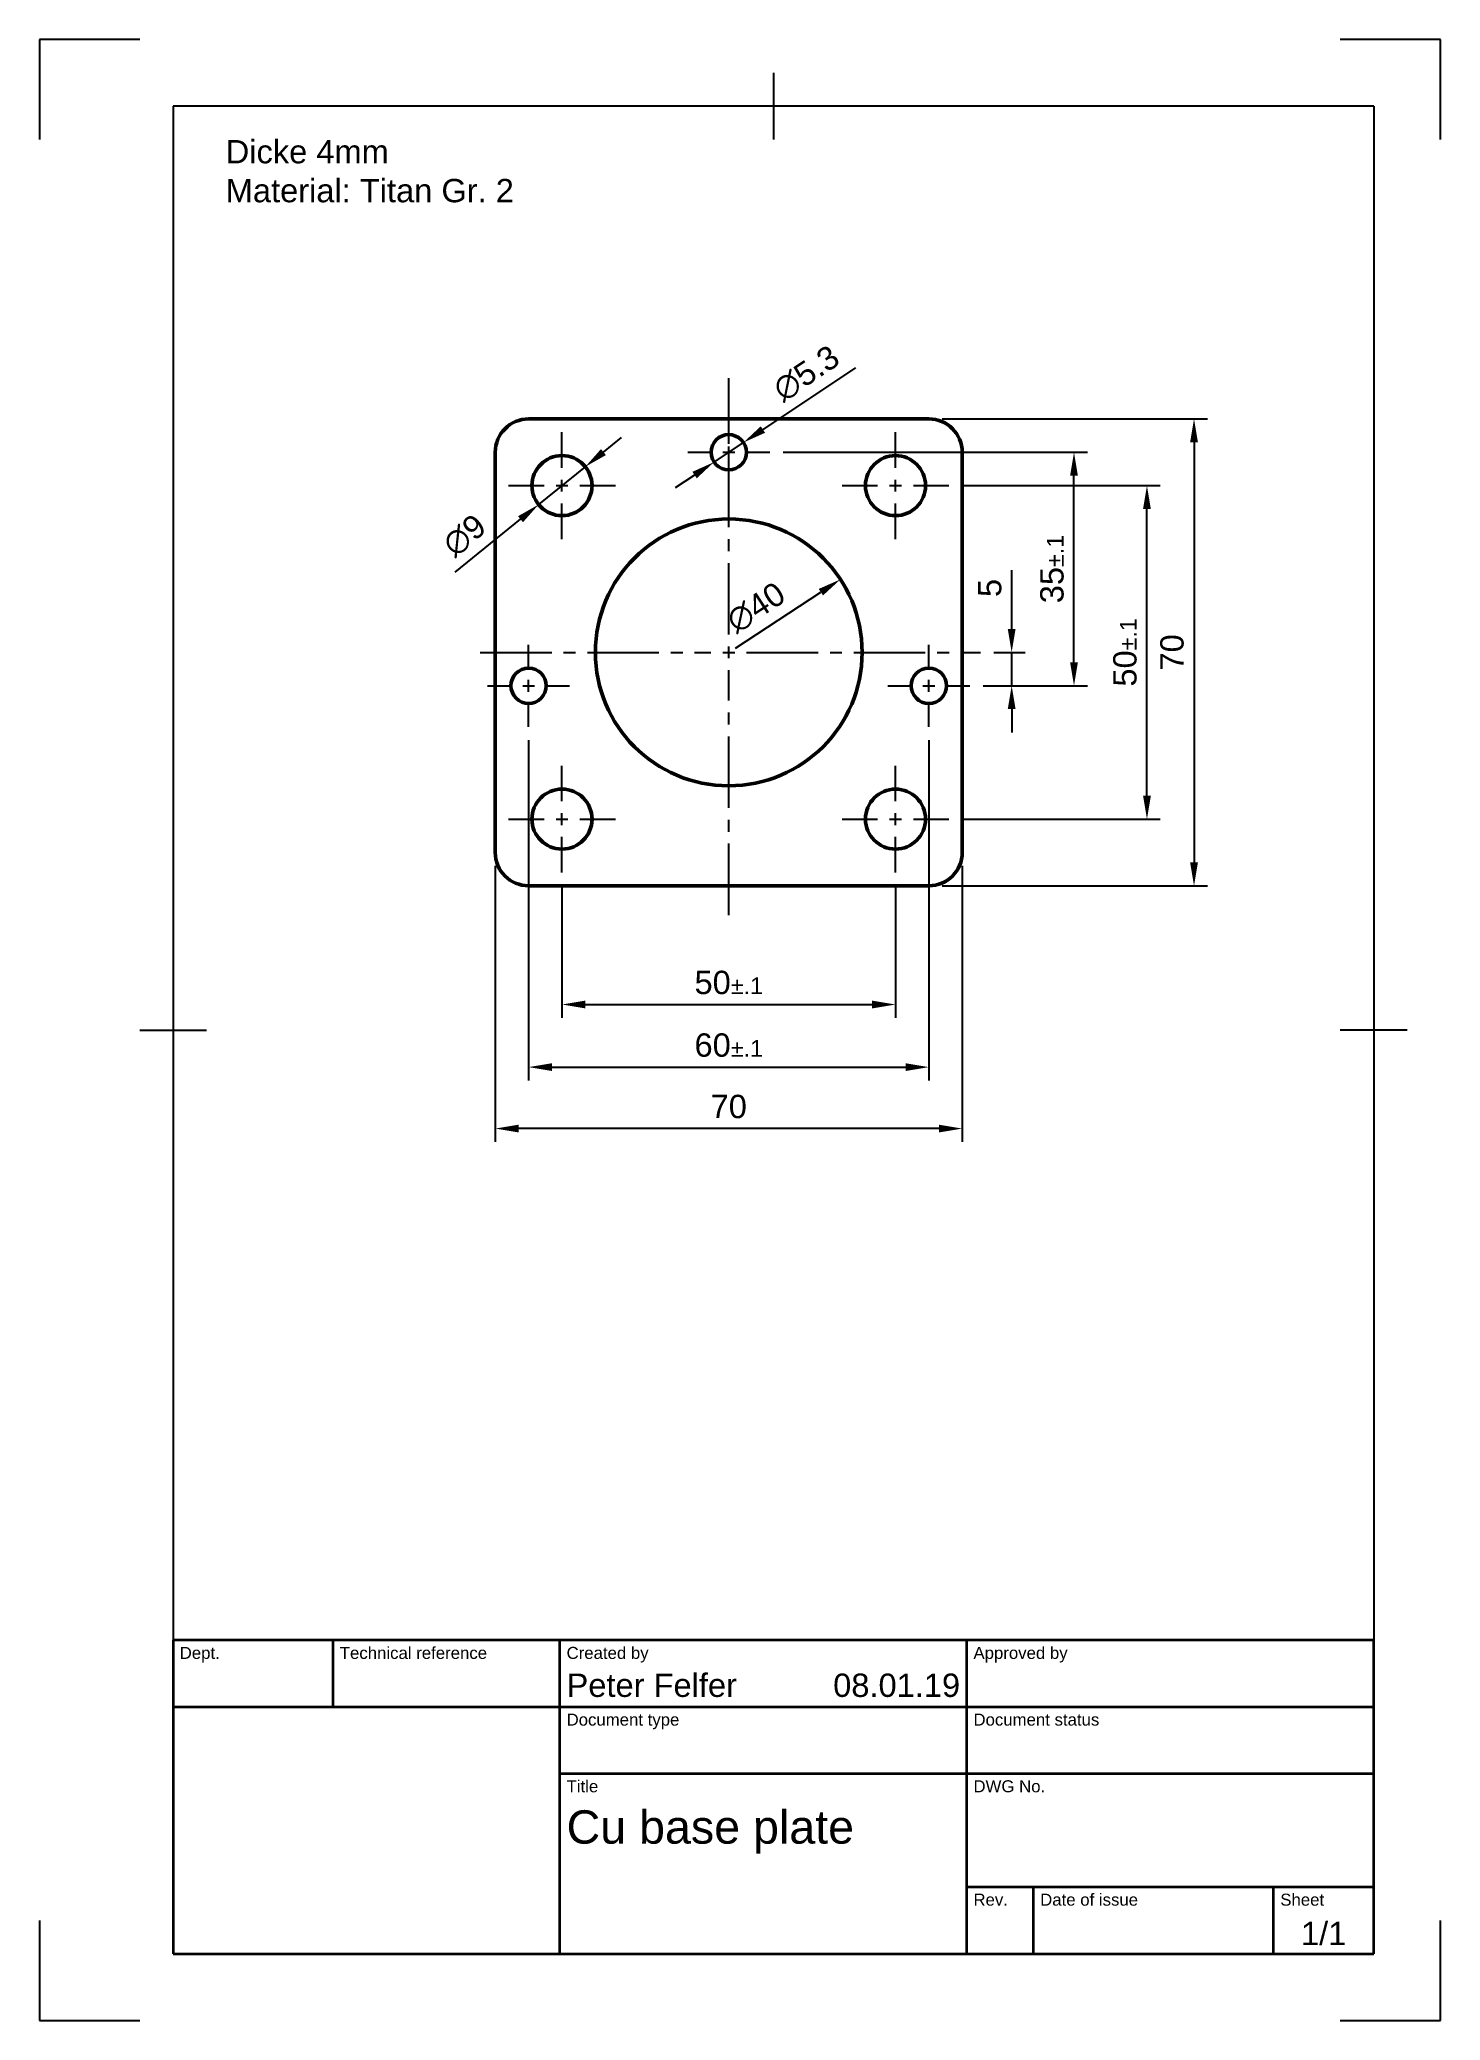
# Model space of a CAD drawing. Header units: millimetres. Extents: x 0 to 210, y 0 to 297.
import ezdxf
from ezdxf.enums import TextEntityAlignment as Align

# ---------------------------------------------------------------- set-up
doc = ezdxf.new("R2010")
doc.units = ezdxf.units.MM
doc.header["$LTSCALE"] = 0.75
doc.linetypes.add('CENTER2', pattern=[28.575, 19.05, -3.175, 3.175, -3.175])
for name, color, linetype, lineweight in [('Border', 7, 'Continuous', 25), ('FD_Dimensions', 7, 'Continuous', 25), ('Notes', 7, 'Continuous', 25), ('Smart Centers', 7, 'CENTER2', 25), ('TitleBlock', 7, 'Continuous', 35), ('Visible', 7, 'Continuous', 50)]:
    doc.layers.add(name, color=color, linetype=linetype, lineweight=lineweight)
doc.styles.add('FusionTitle', font='')
doc.styles.get("Standard").update_dxf_attribs({"font": 'arial.ttf'})
doc.styles.get('FusionTitle').set_extended_font_data('Arial Unicode MS')
doc.dimstyles.new('Dim-ISO-25', dxfattribs={"dimtxt": 3.5, "dimasz": 3.5, "dimexe": 2, "dimexo": 2, "dimgap": 1.5, "dimtad": 1, "dimzin": 12, "dimdsep": 46, "dimtxsty": 'Standard', "dimcen": 0, "dimazin": 3, "dimtp": 0.1, "dimtm": 0.1, "dimtfac": 0.714, "dimtmove": 0, "dimatfit": 3, "dimfxl": 1, "dimtzin": 12, "dimarcsym": 0})

# ---------------------------------------------------------------- blocks, each defined once
blk = doc.blocks.new('ISO_A4(P)_SHEET')
at = {"layer": 'Border'}
for p, q in [((15, 297), (0, 297)), ((0, 297), (0, 282)), ((210, 297), (195, 297)), ((210, 282), (210, 297)), ((110, 292), (110, 282)), ((200, 287), (20, 287)), ((20, 287), (20, 10)), ((200, 287), (200, 10)), ((15, 148.5), (25, 148.5)), ((205, 148.5), (195, 148.5)), ((0, 15), (0, 0)), ((210, 0), (210, 15)), ((20, 10), (200, 10)), ((0, 0), (15, 0)), ((195, 0), (210, 0))]:
    blk.add_line(p, q, dxfattribs=at)
blk = doc.blocks.new('ISO_TITLEBLOCK')
at = {"layer": 'TitleBlock'}
for p, q in [((0, 47), (-180, 47)), ((-180, 47), (-180, 0)), ((-156, 37), (-156, 47)), ((-122, 0), (-122, 47)), ((-61, 0), (-61, 47)), ((0, 0), (0, 47)), ((-180, 37), (0, 37)), ((-122, 27), (0, 27)), ((-61, 10), (0, 10)), ((-51, 0), (-51, 10)), ((-15, 0), (-15, 10)), ((-180, 0), (0, 0))]:
    blk.add_line(p, q, dxfattribs=at)
at = {"layer": 'TitleBlock', "style": 'FusionTitle'}
for s, p in [('Dept.', (-179, 46)), ('Technical reference', (-155, 46)), ('Created by', (-121, 46)), ('Approved by', (-60, 46)), ('Document type', (-121, 36)), ('Document status', (-60, 36)), ('Title', (-121, 26)), ('DWG No.', (-60, 26)), ('Rev.', (-60, 9)), ('Date of issue', (-50, 9)), ('Sheet', (-14, 9))]:
    blk.add_text(s, height=1.8, dxfattribs=at).set_placement(p, align=Align.TOP_LEFT)
for tag, p, height in [('DEPT', (-179, 38.5), 3.5), ('TECHNICAL_REFERENCE', (-155, 38.5), 3.5), ('CREATED_BY', (-121, 38.5), 3.5), ('APPROVED_BY', (-60, 38.5), 3.5), ('DOCUMENT_TYPE', (-121, 28.5), 3.5), ('DOCUMENT_STATUS', (-60, 28.5), 3.5), ('TITLE_1', (-121, 16.5), 5), ('TITLE_2', (-121, 9), 5), ('TITLE_3', (-121, 1.5), 5), ('DATE_OF_ISSUE', (-50, 1.5), 3.5)]:
    blk.add_attdef(tag, p, '', height=height, dxfattribs=at)
for tag, p in [('CREATED_DATE', (-62, 38.5)), ('APPROVED_DATE', (-1, 38.5))]:
    blk.add_attdef(tag, text='', height=3.5, dxfattribs=at).set_placement(p, align=Align.RIGHT)
for tag, height, p in [('DRAWING_NUMBER', 5, (-30.5, 16.6)), ('REV', 3.5, (-56, 3.1)), ('SHEET', 3.5, (-7.5, 3.1))]:
    blk.add_attdef(tag, text='', height=height, dxfattribs=at).set_placement(p, align=Align.MIDDLE)
blk = doc.blocks.new('*U4')
at = {"layer": 'Smart Centers', "color": 0, "ltscale": 0.75, "transparency": 16777216}
for p, q in [((0, 2.678906), (0, 41.104779)), ((-37.25978, 0), (-2.678906, 0)), ((2.678906, 0), (37.746874, 0)), ((0, -39.386226), (0, -2.678906))]:
    blk.add_line(p, q, dxfattribs=at)
at = {"layer": 'Smart Centers', "color": 0, "linetype": 'Continuous', "ltscale": 0.75, "transparency": 16777216}
for p, q in [((-0.892969, 0), (0.892969, 0)), ((0, -0.892969), (0, 0.892969))]:
    blk.add_line(p, q, dxfattribs=at)
blk = doc.blocks.new('*D22')
at = {"layer": 'Defpoints', "color": 0, "transparency": 16777216}
for p in [(133.312734, 240.121379), (133.312734, 170.121379), (173.067943, 170.121379)]:
    blk.add_point(p, dxfattribs=at)
at = {"layer": 'FD_Dimensions', "lineweight": -2, "transparency": 16777216}
for p, q in [((135.312734, 240.121379), (175.067943, 240.121379)), ((173.067943, 236.621379), (173.067943, 173.621379)), ((135.312734, 170.121379), (175.067943, 170.121379))]:
    blk.add_line(p, q, dxfattribs=at)
at = {"layer": 'FD_Dimensions', "transparency": 16777216}
for points in [[(172.484609, 236.621379), (173.651276, 236.621379), (173.067943, 240.121379)], [(172.484609, 173.621379), (173.651276, 173.621379), (173.067943, 170.121379)]]:
    blk.add_solid(points, dxfattribs=at)
at = {"layer": 'FD_Dimensions', "color": 0, "transparency": 16777216, "insert": (169.780937, 205.121379), "char_height": 3.5, "attachment_point": 5, "rotation": 90}
blk.add_mtext('70', dxfattribs=at)
blk = doc.blocks.new('*D23')
at = {"layer": 'Defpoints', "color": 0, "transparency": 16777216}
for p in [(68.312734, 175.121379), (138.312734, 175.121379), (68.312734, 133.721235)]:
    blk.add_point(p, dxfattribs=at)
at = {"layer": 'FD_Dimensions', "color": 0, "lineweight": -2, "transparency": 16777216}
for p, q in [((68.312734, 173.121379), (68.312734, 131.721235)), ((138.312734, 173.121379), (138.312734, 131.721235)), ((134.812734, 133.721235), (71.812734, 133.721235))]:
    blk.add_line(p, q, dxfattribs=at)
at = {"layer": 'FD_Dimensions', "color": 0, "transparency": 16777216}
for points in [[(71.812734, 134.304568), (71.812734, 133.137901), (68.312734, 133.721235)], [(134.812734, 134.304568), (134.812734, 133.137901), (138.312734, 133.721235)]]:
    blk.add_solid(points, dxfattribs=at)
at = {"layer": 'FD_Dimensions', "color": 0, "transparency": 16777216, "insert": (103.312734, 137.00824), "char_height": 3.5, "attachment_point": 5}
blk.add_mtext('70', dxfattribs=at)
blk = doc.blocks.new('*U7')
at = {"layer": 'Smart Centers', "color": 0, "ltscale": 0.75, "transparency": 16777216}
for p, q in [((0, 2.678906), (0, 8)), ((-8, 0), (-2.678906, 0)), ((2.678906, 0), (8, 0)), ((0, -8), (0, -2.678906))]:
    blk.add_line(p, q, dxfattribs=at)
at = {"layer": 'Smart Centers', "color": 0, "linetype": 'Continuous', "ltscale": 0.75, "transparency": 16777216}
for p, q in [((-0.892969, 0), (0.892969, 0)), ((0, -0.892969), (0, 0.892969))]:
    blk.add_line(p, q, dxfattribs=at)
blk = doc.blocks.new('*U8')
at = {"layer": 'Smart Centers', "color": 0, "ltscale": 0.75, "transparency": 16777216}
for p, q in [((0, 2.678906), (0, 6.15)), ((-6.15, 0), (-2.678906, 0)), ((2.678906, 0), (6.15, 0)), ((0, -6.15), (0, -2.678906))]:
    blk.add_line(p, q, dxfattribs=at)
at = {"layer": 'Smart Centers', "color": 0, "linetype": 'Continuous', "ltscale": 0.75, "transparency": 16777216}
for p, q in [((-0.892969, 0), (0.892969, 0)), ((0, -0.892969), (0, 0.892969))]:
    blk.add_line(p, q, dxfattribs=at)
blk = doc.blocks.new('*U9')
at = {"layer": 'Smart Centers', "color": 0, "ltscale": 0.75, "transparency": 16777216}
for p, q in [((0, 2.678906), (0, 6.15)), ((-6.15, 0), (-2.678906, 0)), ((2.678906, 0), (6.15, 0)), ((0, -6.15), (0, -2.678906))]:
    blk.add_line(p, q, dxfattribs=at)
at = {"layer": 'Smart Centers', "color": 0, "linetype": 'Continuous', "ltscale": 0.75, "transparency": 16777216}
for p, q in [((-0.892969, 0), (0.892969, 0)), ((0, -0.892969), (0, 0.892969))]:
    blk.add_line(p, q, dxfattribs=at)
blk = doc.blocks.new('*U10')
at = {"layer": 'Smart Centers', "color": 0, "ltscale": 0.75, "transparency": 16777216}
for p, q in [((0, 2.678906), (0, 8)), ((-8, 0), (-2.678906, 0)), ((2.678906, 0), (8, 0)), ((0, -8), (0, -2.678906))]:
    blk.add_line(p, q, dxfattribs=at)
at = {"layer": 'Smart Centers', "color": 0, "linetype": 'Continuous', "ltscale": 0.75, "transparency": 16777216}
for p, q in [((-0.892969, 0), (0.892969, 0)), ((0, -0.892969), (0, 0.892969))]:
    blk.add_line(p, q, dxfattribs=at)
blk = doc.blocks.new('*U11')
at = {"layer": 'Smart Centers', "color": 0, "ltscale": 0.75, "transparency": 16777216}
for p, q in [((0, 2.678906), (0, 8)), ((-8, 0), (-2.678906, 0)), ((2.678906, 0), (8, 0)), ((0, -8), (0, -2.678906))]:
    blk.add_line(p, q, dxfattribs=at)
at = {"layer": 'Smart Centers', "color": 0, "linetype": 'Continuous', "ltscale": 0.75, "transparency": 16777216}
for p, q in [((-0.892969, 0), (0.892969, 0)), ((0, -0.892969), (0, 0.892969))]:
    blk.add_line(p, q, dxfattribs=at)
blk = doc.blocks.new('*U12')
at = {"layer": 'Smart Centers', "color": 0, "ltscale": 0.75, "transparency": 16777216}
for p, q in [((0, 2.678906), (0, 6.15)), ((-6.15, 0), (-2.678906, 0)), ((2.678906, 0), (6.15, 0)), ((0, -6.15), (0, -2.678906))]:
    blk.add_line(p, q, dxfattribs=at)
at = {"layer": 'Smart Centers', "color": 0, "linetype": 'Continuous', "ltscale": 0.75, "transparency": 16777216}
for p, q in [((-0.892969, 0), (0.892969, 0)), ((0, -0.892969), (0, 0.892969))]:
    blk.add_line(p, q, dxfattribs=at)
blk = doc.blocks.new('*U13')
at = {"layer": 'Smart Centers', "color": 0, "ltscale": 0.75, "transparency": 16777216}
for p, q in [((0, 2.678906), (0, 8)), ((-8, 0), (-2.678906, 0)), ((2.678906, 0), (8, 0)), ((0, -8), (0, -2.678906))]:
    blk.add_line(p, q, dxfattribs=at)
at = {"layer": 'Smart Centers', "color": 0, "linetype": 'Continuous', "ltscale": 0.75, "transparency": 16777216}
for p, q in [((-0.892969, 0), (0.892969, 0)), ((0, -0.892969), (0, 0.892969))]:
    blk.add_line(p, q, dxfattribs=at)
blk = doc.blocks.new('*D24')
at = {"layer": 'Defpoints', "color": 0, "transparency": 16777216}
for p in [(78.312734, 172.121379), (128.312734, 172.121379), (128.312734, 152.322389)]:
    blk.add_point(p, dxfattribs=at)
at = {"layer": 'FD_Dimensions', "lineweight": -2, "transparency": 16777216}
for p, q in [((78.312734, 170.121379), (78.312734, 150.322389)), ((128.312734, 170.121379), (128.312734, 150.322389)), ((81.812734, 152.322389), (124.812734, 152.322389))]:
    blk.add_line(p, q, dxfattribs=at)
at = {"layer": 'FD_Dimensions', "transparency": 16777216}
for points in [[(81.812734, 152.905722), (81.812734, 151.739056), (78.312734, 152.322389)], [(124.812734, 152.905722), (124.812734, 151.739056), (128.312734, 152.322389)]]:
    blk.add_solid(points, dxfattribs=at)
at = {"layer": 'FD_Dimensions', "color": 0, "transparency": 16777216, "insert": (103.312734, 155.609394), "char_height": 3.5, "attachment_point": 5}
blk.add_mtext('50{\\H2.499;±.1}', dxfattribs=at)
blk = doc.blocks.new('*D25')
at = {"layer": 'Defpoints', "color": 0, "transparency": 16777216}
for p in [(136.312734, 230.121379), (166.011219, 230.121379), (136.312734, 180.121379)]:
    blk.add_point(p, dxfattribs=at)
at = {"layer": 'FD_Dimensions', "lineweight": -2, "transparency": 16777216}
for p, q in [((138.312734, 230.121379), (168.011219, 230.121379)), ((166.011219, 183.621379), (166.011219, 226.621379)), ((138.312734, 180.121379), (168.011219, 180.121379))]:
    blk.add_line(p, q, dxfattribs=at)
at = {"layer": 'FD_Dimensions', "transparency": 16777216}
for points in [[(165.427886, 226.621379), (166.594552, 226.621379), (166.011219, 230.121379)], [(165.427886, 183.621379), (166.594552, 183.621379), (166.011219, 180.121379)]]:
    blk.add_solid(points, dxfattribs=at)
at = {"layer": 'FD_Dimensions', "color": 0, "transparency": 16777216, "insert": (162.724214, 205.121379), "char_height": 3.5, "attachment_point": 5, "rotation": 90}
blk.add_mtext('50{\\H2.499;±.1}', dxfattribs=at)
blk = doc.blocks.new('*D26')
at = {"layer": 'Defpoints', "color": 0, "transparency": 16777216}
for p in [(141.059609, 205.121379), (145.730353, 205.121379), (139.462734, 200.121379)]:
    blk.add_point(p, dxfattribs=at)
at = {"layer": 'FD_Dimensions', "lineweight": -2, "transparency": 16777216}
for p, q in [((145.730353, 208.621379), (145.730353, 217.441979)), ((143.059609, 205.121379), (147.730353, 205.121379)), ((145.730353, 200.121379), (145.730353, 205.121379)), ((141.462734, 200.121379), (147.730353, 200.121379)), ((145.730353, 196.621379), (145.730353, 193.121379))]:
    blk.add_line(p, q, dxfattribs=at)
at = {"layer": 'FD_Dimensions', "transparency": 16777216}
for points in [[(145.14702, 208.621379), (146.313686, 208.621379), (145.730353, 205.121379)], [(145.14702, 196.621379), (146.313686, 196.621379), (145.730353, 200.121379)]]:
    blk.add_solid(points, dxfattribs=at)
at = {"layer": 'FD_Dimensions', "color": 0, "transparency": 16777216, "insert": (142.45051, 214.781679), "char_height": 3.5, "attachment_point": 5, "rotation": 90}
blk.add_mtext('5', dxfattribs=at)
blk = doc.blocks.new('*D27')
at = {"layer": 'Defpoints', "color": 0, "transparency": 16777216}
for p in [(73.312734, 193.971379), (133.312734, 193.971379), (133.312734, 142.933946)]:
    blk.add_point(p, dxfattribs=at)
at = {"layer": 'FD_Dimensions', "lineweight": -2, "transparency": 16777216}
for p, q in [((73.312734, 191.971379), (73.312734, 140.933946)), ((133.312734, 191.971379), (133.312734, 140.933946)), ((76.812734, 142.933946), (129.812734, 142.933946))]:
    blk.add_line(p, q, dxfattribs=at)
at = {"layer": 'FD_Dimensions', "transparency": 16777216}
for points in [[(76.812734, 143.51728), (76.812734, 142.350613), (73.312734, 142.933946)], [(129.812734, 143.51728), (129.812734, 142.350613), (133.312734, 142.933946)]]:
    blk.add_solid(points, dxfattribs=at)
at = {"layer": 'FD_Dimensions', "color": 0, "transparency": 16777216, "insert": (103.312734, 146.220952), "char_height": 3.5, "attachment_point": 5}
blk.add_mtext('60{\\H2.499;±.1}', dxfattribs=at)
blk = doc.blocks.new('*D28')
at = {"layer": 'Defpoints', "color": 0, "transparency": 16777216}
for p in [(109.462734, 235.121379), (155.071841, 235.121379), (139.462734, 200.121379)]:
    blk.add_point(p, dxfattribs=at)
at = {"layer": 'FD_Dimensions', "lineweight": -2, "transparency": 16777216}
for p, q in [((111.462734, 235.121379), (157.071841, 235.121379)), ((155.071841, 203.621379), (155.071841, 231.621379)), ((141.462734, 200.121379), (157.071841, 200.121379))]:
    blk.add_line(p, q, dxfattribs=at)
at = {"layer": 'FD_Dimensions', "transparency": 16777216}
for points in [[(154.488508, 231.621379), (155.655175, 231.621379), (155.071841, 235.121379)], [(154.488508, 203.621379), (155.655175, 203.621379), (155.071841, 200.121379)]]:
    blk.add_solid(points, dxfattribs=at)
at = {"layer": 'FD_Dimensions', "color": 0, "transparency": 16777216, "insert": (151.783642, 217.621379), "char_height": 3.5, "attachment_point": 5, "rotation": 90}
blk.add_mtext('35{\\H2.499;±.1}', dxfattribs=at)
blk = doc.blocks.new('*D29')
at = {"layer": 'Defpoints', "color": 0, "transparency": 16777216}
for p in [(81.809548, 232.953744), (74.81592, 227.289014)]:
    blk.add_point(p, dxfattribs=at)
at = {"layer": 'FD_Dimensions', "lineweight": -2, "transparency": 16777216}
for p, q in [((84.529293, 235.156694), (87.249037, 237.359645)), ((81.809548, 232.953744), (74.81592, 227.289014)), ((62.297729, 217.149474), (72.096176, 225.086063))]:
    blk.add_line(p, q, dxfattribs=at)
at = {"layer": 'FD_Dimensions', "transparency": 16777216}
for points in [[(84.162134, 235.609985), (84.896451, 234.703403), (81.809548, 232.953744)], [(71.729017, 225.539354), (72.463334, 224.632773), (74.81592, 227.289014)]]:
    blk.add_solid(points, dxfattribs=at)
at = {"layer": 'FD_Dimensions', "color": 0, "transparency": 16777216, "insert": (63.706581, 222.64659), "char_height": 3.5, "attachment_point": 5, "rotation": 39.00690712}
blk.add_mtext('∅9', dxfattribs=at)
blk = doc.blocks.new('*D30')
at = {"layer": 'Defpoints', "color": 0, "transparency": 16777216}
for p in [(105.517781, 236.591164), (101.107687, 233.651594)]:
    blk.add_point(p, dxfattribs=at)
at = {"layer": 'FD_Dimensions', "lineweight": -2, "transparency": 16777216}
for p, q in [((122.309491, 247.783759), (108.430108, 238.532389)), ((101.107687, 233.651594), (105.517781, 236.591164)), ((98.195361, 231.710369), (95.283035, 229.769143))]:
    blk.add_line(p, q, dxfattribs=at)
at = {"layer": 'FD_Dimensions', "transparency": 16777216}
for points in [[(108.10657, 239.017777), (108.753645, 238.047001), (105.517781, 236.591164)], [(97.871823, 232.195756), (98.518898, 231.224981), (101.107687, 233.651594)]]:
    blk.add_solid(points, dxfattribs=at)
at = {"layer": 'FD_Dimensions', "color": 0, "transparency": 16777216, "insert": (114.948581, 246.945231), "char_height": 3.5, "attachment_point": 5, "rotation": 33.68564983}
blk.add_mtext('∅5.3', dxfattribs=at)
blk = doc.blocks.new('*D31')
at = {"layer": 'Defpoints', "color": 0, "transparency": 16777216}
for p in [(120.055056, 216.061885), (86.570413, 194.180873)]:
    blk.add_point(p, dxfattribs=at)
at = {"layer": 'FD_Dimensions', "lineweight": -2, "transparency": 16777216}
blk.add_line((104.309165, 205.77251), (117.12515, 214.147296), dxfattribs=at)
at = {"layer": 'FD_Dimensions', "transparency": 16777216}
blk.add_solid([(116.806051, 214.635614), (117.444248, 213.658978), (120.055056, 216.061885)], dxfattribs=at)
at = {"layer": 'FD_Dimensions', "color": 0, "transparency": 16777216, "insert": (107.400583, 211.836156), "char_height": 3.5, "attachment_point": 5, "rotation": 33.16316242}
blk.add_mtext('∅40', dxfattribs=at)

msp = doc.modelspace()

# ---------------------------------------------------------------- linework, layer by layer
at = {"layer": 'Visible', "extrusion": (-1e-16, -1, 0)}
for p, q in [((133.312734, 240.121379), (73.312734, 240.121379)), ((68.312734, 235.121379), (68.312734, 175.121379)), ((138.312734, 175.121379), (138.312734, 235.121379)), ((73.312734, 170.121379), (133.312734, 170.121379))]:
    msp.add_line(p, q, dxfattribs=at)
at = {"layer": 'Visible', "extrusion": (0, 0, -1)}
for centre, radius in [((-103.312734, 235.121379), 2.65), ((-78.312734, 230.121379), 4.5), ((-128.312734, 230.121379), 4.5), ((-103.312734, 205.121379), 20), ((-73.312734, 200.121379), 2.65), ((-133.312734, 200.121379), 2.65), ((-78.312734, 180.121379), 4.5), ((-128.312734, 180.121379), 4.5)]:
    msp.add_circle(centre, radius, dxfattribs=at)
for centre, start, end in [((-73.312734, 235.121379), 0, 90), ((-133.312734, 235.121379), 90, 180), ((-73.312734, 175.121379), 270, 0), ((-133.312734, 175.121379), 180, 270)]:
    msp.add_arc(centre, 5, start, end, dxfattribs=at)

# ---------------------------------------------------------------- block references
at = {"layer": 'Border'}
msp.add_blockref('ISO_A4(P)_SHEET', (0, 0), dxfattribs=at)
at = {"layer": 'Smart Centers', "ltscale": 0.75}
for name, p in [('*U4', (103.312734, 205.121379)), ('*U8', (103.312734, 235.121379)), ('*U7', (78.312734, 230.121379)), ('*U13', (128.312734, 230.121379)), ('*U9', (73.312734, 200.121379)), ('*U12', (133.312734, 200.121379)), ('*U10', (78.312734, 180.121379)), ('*U11', (128.312734, 180.121379))]:
    msp.add_blockref(name, p, dxfattribs=at)
at = {"layer": 'TitleBlock'}
msp.add_blockref('ISO_TITLEBLOCK', (200, 10), dxfattribs=at).add_auto_attribs({'CREATED_DATE': '08.01.19', 'SHEET': '1/1', 'TITLE_1': 'Cu base plate', 'CREATED_BY': 'Peter Felfer'})

# ---------------------------------------------------------------- texts
at = {"layer": 'Notes', "insert": (27.901992, 281.94652), "char_height": 3.5, "attachment_point": 1}
msp.add_mtext_dynamic_manual_height_columns('Dicke 4mm\\PMaterial: Titan Gr. 2', width=49.461411, gutter_width=17.5, heights=[0], dxfattribs=at)

# ---------------------------------------------------------------- dimensions: what is measured, and where the dimension line sits
at = {"layer": 'FD_Dimensions'}
for p1, p2, picture, middle in [((101.107687, 233.651594), (105.517781, 236.591164), '*D30', (114.948581, 246.945231)), ((81.809548, 232.953744), (74.81592, 227.289014), '*D29', (63.706581, 222.64659))]:
    dim = msp.add_diameter_dim_2p(p1=p1, p2=p2, dimstyle='Dim-ISO-25', override={"dimlfac": 1, "dimclrd": 256, "dimclre": 256}, dxfattribs=at)
    dim.commit()
    dim.dimension.update_dxf_attribs({"geometry": picture, "text_midpoint": middle})
for base, p1, p2, angle, override, picture, middle in [((173.067943, 170.121379), (133.312734, 240.121379), (133.312734, 170.121379), 270, {"dimlfac": 1, "dimclrd": 256, "dimclre": 256}, '*D22', (169.780937, 205.121379)), ((155.071841, 235.121379), (139.462734, 200.121379), (109.462734, 235.121379), 90, {"dimgap": 1.5, "dimlfac": 1, "dimclrd": 256, "dimclre": 256, "dimtol": 1, "dimlim": 0, "dimtm": 0.1}, '*D28', (151.783642, 217.621379)), ((166.011219, 230.121379), (136.312734, 180.121379), (136.312734, 230.121379), 90, {"dimgap": 1.5, "dimlfac": 1, "dimclrd": 256, "dimclre": 256, "dimtol": 1, "dimlim": 0, "dimtm": 0.1}, '*D25', (162.724214, 205.121379)), ((145.730353, 205.121379), (139.462734, 200.121379), (141.059609, 205.121379), 90, {"dimlfac": 1, "dimclrd": 256, "dimclre": 256}, '*D26', (142.45051, 214.781679)), ((68.312734, 133.721235), (138.312734, 175.121379), (68.312734, 175.121379), 180, {"dimlfac": 1}, '*D23', (103.312734, 137.00824))]:
    dim = msp.add_linear_dim(base=base, p1=p1, p2=p2, angle=angle, dimstyle='Dim-ISO-25', override=override, dxfattribs=at)
    dim.commit()
    dim.dimension.update_dxf_attribs({"geometry": picture, "text_midpoint": middle})
dim = msp.add_diameter_dim_2p(p1=(86.570413, 194.180873), p2=(120.055056, 216.061885), dimstyle='Dim-ISO-25', override={"dimlfac": 1, "dimclrd": 256, "dimclre": 256}, dxfattribs=at)
dim.commit()
dim.dimension.update_dxf_attribs({"geometry": '*D31', "text_midpoint": (109.252204, 209.002609), "dimtype": 163})
for base, p1, p2, picture, middle in [((133.312734, 142.933946), (73.312734, 193.971379), (133.312734, 193.971379), '*D27', (103.312734, 146.220952)), ((128.312734, 152.322389), (78.312734, 172.121379), (128.312734, 172.121379), '*D24', (103.312734, 155.609394))]:
    dim = msp.add_linear_dim(base=base, p1=p1, p2=p2, dimstyle='Dim-ISO-25', override={"dimgap": 1.5, "dimlfac": 1, "dimclrd": 256, "dimclre": 256, "dimtol": 1, "dimlim": 0, "dimtm": 0.1}, dxfattribs=at)
    dim.commit()
    dim.dimension.update_dxf_attribs({"geometry": picture, "text_midpoint": middle})

doc.saveas('drawing.dxf')
